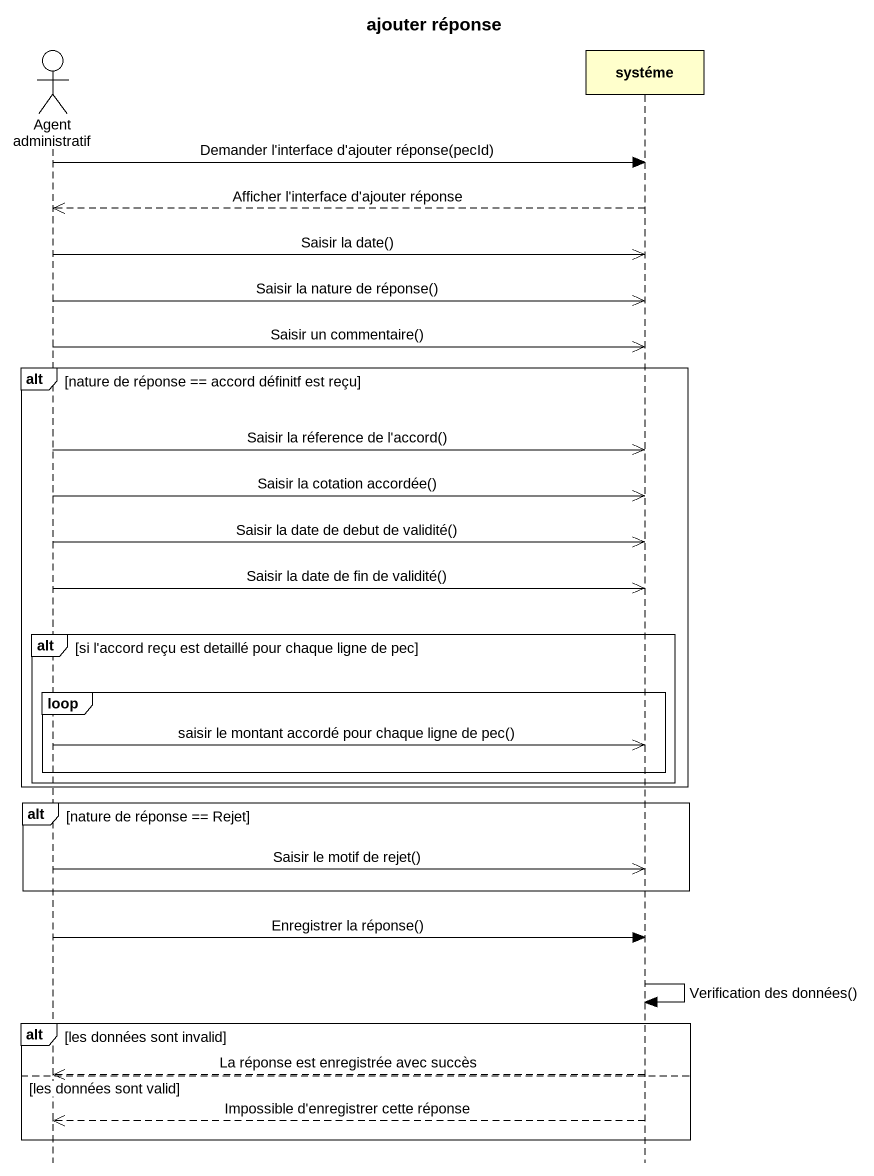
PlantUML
@startuml
title ajouter réponse
hide footbox
actor "Agent administratif" as Agent_administratif
participant systéme

Agent_administratif -> systéme : Demander l'interface d'ajouter réponse(pecId)
systéme -->> Agent_administratif : Afficher l'interface d'ajouter réponse
Agent_administratif ->> systéme : Saisir la date()
Agent_administratif ->> systéme : Saisir la nature de réponse()
Agent_administratif ->> systéme : Saisir un commentaire()
alt nature de réponse == accord définitf est reçu
  Agent_administratif ->> systéme : Saisir la réference de l'accord()
  Agent_administratif ->> systéme : Saisir la cotation accordée()
  Agent_administratif ->> systéme : Saisir la date de debut de validité()
  Agent_administratif ->> systéme : Saisir la date de fin de validité()
  alt si l'accord reçu est detaillé pour chaque ligne de pec
    loop
      Agent_administratif ->> systéme : saisir le montant accordé pour chaque ligne de pec()
    end
  end
end
alt nature de réponse == Rejet
  Agent_administratif ->> systéme : Saisir le motif de rejet()
end
Agent_administratif -> systéme : Enregistrer la réponse()
systéme -> systéme : Verification des données()
alt les données sont invalid
  systéme -->> Agent_administratif : La réponse est enregistrée avec succès
else les données sont valid
  systéme -->> Agent_administratif : Impossible d'enregistrer cette réponse
end
@enduml
